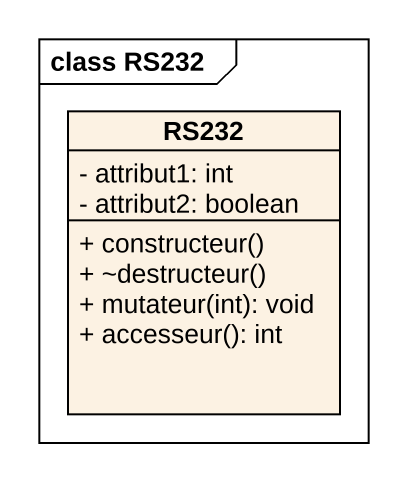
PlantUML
@startuml
mainframe class RS232
hide circle
hide empty members
skinparam classAttributeIconSize 0
class RS232 {
  - attribut1: int
  - attribut2: boolean
  + constructeur()
  + ~destructeur()
  + mutateur(int): void
  + accesseur(): int
}
@enduml
